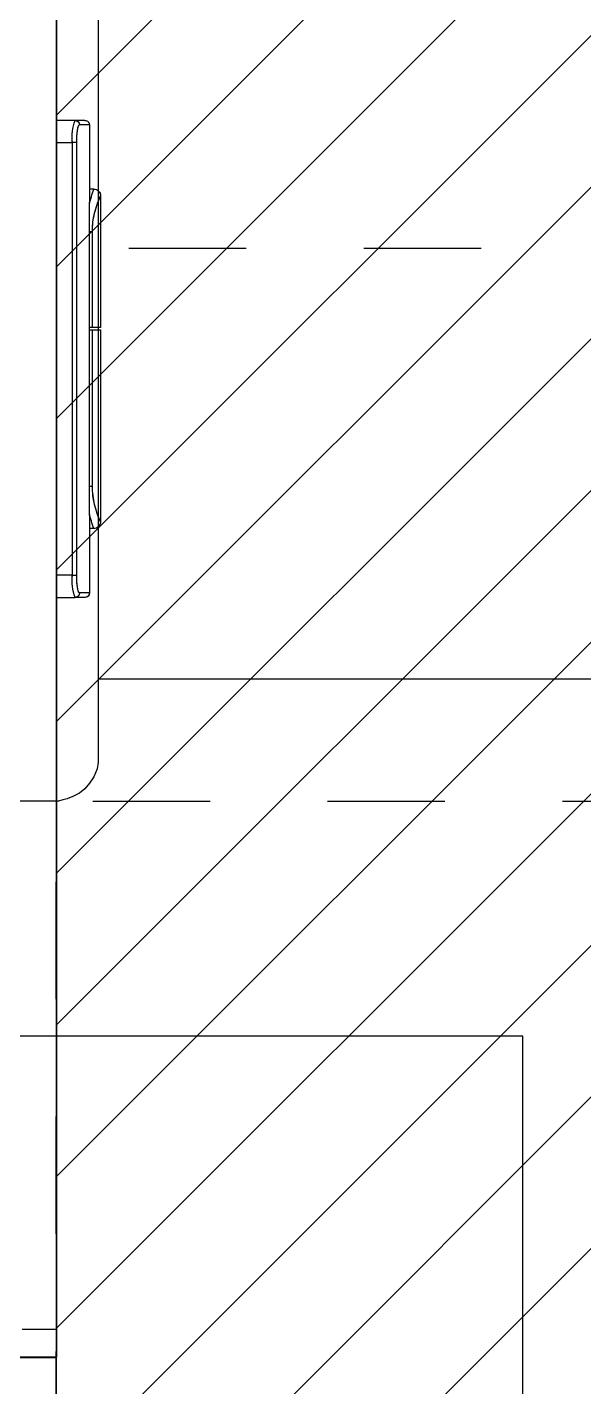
# Model space of a CAD drawing. Header units: centimetres. Extents: x -58072 to 12532, y -30603 to 6224.
# Drawn here: x 9915.5 to 9940.6, y 4043.1 to 4104.4 of the extents above; entities that cross this region are included whole.
import ezdxf

# ---------------------------------------------------------------- set-up
doc = ezdxf.new("R2010")
doc.units = ezdxf.units.CM
doc.linetypes.add('Style de ligne -1', pattern=[0.41664, 0.20828, -0.20836])
doc.linetypes.add('VW-01', pattern=[0.41656, 0.20828, -0.20828])
for name, color, linetype in [('B Aménagement intérieur', 252, 'Continuous'), ('B Faux plafonds', 252, 'Continuous'), ('B Faux plafonds_Hatch', 9, 'Continuous'), ('B Général', 252, 'Continuous'), ('C ANNOTATIONS-prestations', 252, 'Continuous'), ('D SURFACES-shab', 252, 'Continuous'), ('F REMPLISSAGE-vert foncé', 252, 'Continuous'), ('MTI900_Alu', 252, 'Continuous'), ('prlm-CHAUFF', 4, 'Continuous'), ('prlm-VMC', 93, 'Continuous')]:
    doc.layers.add(name, color=color, linetype=linetype)
doc.layers.get('prlm-CHAUFF').off()

# ---------------------------------------------------------------- blocks, each defined once
blk = doc.blocks.new('B 60.200_wc-2')
at = {"layer": 'B Général', "linetype": 'Continuous'}
for p, q in [((25, -20.1), (25, 0)), ((19.5, -44.2), (19.5, -21.9))]:
    blk.add_line(p, q, dxfattribs=at)
at = {"layer": 'B Général', "linetype": 'Continuous', "flags": 128}
blk.add_lwpolyline([(-25, -20.1), (-24.9, -20.6), (-24.75, -20.9), (-24.55, -21.2), (-24.3, -21.45), (-23.9, -21.7), (-23.4, -21.85), (-23.15, -21.9), (23.25, -21.9), (23.55, -21.85), (23.9, -21.7), (24.2, -21.5), (24.45, -21.3), (24.65, -21.05), (24.8, -20.75), (24.9, -20.5), (24.95, -20.3), (25, -20.1)], dxfattribs=at)
blk = doc.blocks.new('B 60.Groupe-2-1')
at = {"layer": 'B Général', "linetype": 'Style de ligne -1', "ltscale": 25.4, "flags": 128}
blk.add_lwpolyline([(-35.4, 7.6), (35.6, 7.6), (35.6, -32.4), (-35.4, -32.4)], close=True, dxfattribs=at)
at = {"layer": 'B Général', "xscale": -1, "rotation": 270}
blk.add_blockref('B 60.200_wc-2', (35.5, 7.5), dxfattribs=at)
blk = doc.blocks.new('B 60.WC-plan-PMR')
at = {"layer": 'B Général', "linetype": 'Style de ligne -1', "ltscale": 25.4, "flags": 128}
blk.add_lwpolyline([(-114.5, 112.5), (15.5, 112.5), (15.5, 32.5), (-114.5, 32.5)], close=True, dxfattribs=at)
at = {"layer": 'B Général'}
blk.add_blockref('B 60.Groupe-2-1', (0, 0), dxfattribs=at)
blk = doc.blocks.new('B 60.Groupe-29-1')
at = {"layer": 'B Faux plafonds_Hatch', "linetype": 'Continuous'}
h = blk.add_hatch(dxfattribs=at)
h.set_pattern_fill('F_P__SOFFITE', color=256, style=0, pattern_type=2)
h.set_pattern_definition([(45, (0, 0.2205), (-3.5277778, 3.3072917), [])])
h.paths.add_polyline_path([(10331, 4134.426), (10193.484, 4134.426), (10193.484, 4134.422), (9916.808, 4134.419), (9916.808, 3956.316), (10188.484, 3956.316), (10188.484, 3974.422), (10415.178, 3974.422), (10415.178, 4004.412), (10487.178, 4004.412), (10487.178, 3974.422), (10547.178, 3974.422), (10547.178, 4134.426), (10331, 4134.424)])
h.paths.add_polyline_path([(10188.484, 4134.352), (10262.178, 4134.352), (10262.178, 4069.398), (10188.484, 4069.398)])
at = {"layer": 'B Faux plafonds', "linetype": 'VW-01', "ltscale": 25.4, "flags": 128}
blk.add_lwpolyline([(10331, 4134.426), (10193.484, 4134.426), (10193.484, 4134.422), (9916.808, 4134.419), (9916.808, 3956.316), (10188.484, 3956.316), (10188.484, 3974.422), (10415.178, 3974.422), (10415.178, 4004.412), (10487.178, 4004.412), (10487.178, 3974.422), (10547.178, 3974.422), (10547.178, 4134.426), (10331, 4134.424)], close=True, dxfattribs=at)
at = {"layer": 'D SURFACES-shab', "lineweight": 18, "flags": 128}
blk.add_lwpolyline([(9828.484, 3956.316), (10094.973, 3956.316), (10188.484, 3956.578), (10188.484, 4134.352), (9916.808, 4134.352), (9916.808, 4037.38), (9828.484, 4037.38)], close=True, dxfattribs=at)
at = {"layer": 'B Général', "rotation": 180}
blk.add_blockref('B 60.WC-plan-PMR', (9932.308, 4101.979), dxfattribs=at)
blk = doc.blocks.new('B 60.G 100_80')
at = {"layer": 'B Général', "linetype": 'Continuous'}
for p, q in [((48.52, 43.75), (48.52, -43.75)), ((49.353, 10.75), (48.52, 10.75)), ((49.8, 10.75), (49.353, 10.75)), ((50, 10.55), (49.551, 10.55)), ((50, 10.55), (50, 7.06)), ((48.52, 9.75), (49.23, 9.75)), ((49.23, 9.75), (49.23, -9.75)), ((49.428, 9.75), (49.23, 9.75)), ((49.428, -9.75), (49.428, 9.75)), ((50.2, 7.65), (50, 7.65)), ((50.5, 7.35), (50.5, 7.35)), ((50.5, 7.35), (50.5, 1.416)), ((49.997, -5.76), (49.997, 5.76)), ((49.997, 5.74), (50.134, 5.74)), ((50.134, 1.416), (50.134, 5.74)), ((50.134, 1.416), (49.997, 1.416)), ((49.997, 1.307), (50.134, 1.307)), ((50.5, 1.416), (50.134, 1.416)), ((50.134, -5.74), (50.134, 1.307)), ((50.134, 1.307), (50.5, 1.307)), ((50.5, 1.307), (50.5, -7.35)), ((49.997, -5.74), (50.134, -5.74)), ((50, -7.037), (50, -10.55)), ((50.5, -7.35), (50.5, -7.35)), ((50.2, -7.65), (50, -7.65)), ((49.23, -9.75), (48.52, -9.75)), ((49.23, -9.75), (49.428, -9.75)), ((48.52, -10.75), (49.353, -10.75)), ((49.8, -10.75), (49.353, -10.75)), ((50, -10.55), (49.551, -10.55))]:
    blk.add_line(p, q, dxfattribs=at)
at = {"layer": 'B Général', "linetype": 'Continuous', "flags": 128}
blk.add_lwpolyline([(9.5, -45), (9.5, 45), (48.52, 45), (48.52, -45)], close=True, dxfattribs=at)
for points in [[(49.23, 9.75, -0.052931), (49.238, 10.257, -0.052931), (49.353, 10.75)], [(49.8, 10.75, -0.198912), (49.941, 10.691, -0.198912), (50, 10.55)], [(49.998, 6.954, -0.015616), (50.088, 7.305, -0.015616), (50.2, 7.65)], [(50.2, 7.65, -0.198912), (50.412, 7.562, -0.198912), (50.5, 7.35)], [(50.134, 5.74, -0.052763), (50.232, 6.564, -0.052763), (50.5, 7.35)], [(50, -7.055), (50, -7.051, -0.000336), (49.997, -5.769), (49.997, -5.76)], [(50.5, -7.35, -0.052495), (50.232, -6.564, -0.052495), (50.134, -5.74)], [(50.2, -7.65, -0.015662), (50.088, -7.305, -0.015662), (49.998, -6.954)], [(50.5, -7.35, -0.198912), (50.412, -7.562, -0.198912), (50.2, -7.65)], [(49.353, -10.75, -0.057305), (49.234, -10.257, -0.057305), (49.23, -9.75)], [(50, -10.55, -0.198912), (49.941, -10.691, -0.198912), (49.8, -10.75)]]:
    blk.add_lwpolyline(points, format="xyb", dxfattribs=at)
blk.add_lwpolyline([(49.997, 5.76), (50, 7.067), (50, 7.068)], dxfattribs=at)
at = {"layer": 'B Général', "linetype": 'Continuous'}
for points, knots in [([(49.353, 10.75), (49.355, 10.75), (49.382, 10.75), (49.428, 10.736), (49.462, 10.717), (49.488, 10.698), (49.509, 10.674), (49.527, 10.647), (49.539, 10.619), (49.55, 10.579), (49.551, 10.554), (49.551, 10.552), (49.551, 10.55)], [0, 0, 0, 1, 2, 3, 4, 5, 6, 7, 8, 9, 9, 10, 10, 10]), ([(49.428, 9.75), (49.426, 10.038), (49.478, 10.413), (49.517, 10.522), (49.54, 10.549), (49.55, 10.55), (49.551, 10.55), (49.551, 10.55)], [0, 0, 0, 1, 2, 3, 4, 4, 5, 5, 5]), ([(49.551, -10.55), (49.517, -10.533), (49.484, -10.424), (49.425, -10.055), (49.428, -9.753), (49.428, -9.752), (49.428, -9.75)], [0, 0, 0, 1, 2, 3, 3, 4, 4, 4]), ([(49.551, -10.55), (49.551, -10.552), (49.55, -10.579), (49.537, -10.626), (49.518, -10.661), (49.499, -10.686), (49.475, -10.708), (49.449, -10.726), (49.421, -10.738), (49.382, -10.749), (49.356, -10.75), (49.355, -10.75), (49.353, -10.75)], [0, 0, 0, 1, 2, 3, 4, 5, 6, 7, 8, 9, 9, 10, 10, 10])]:
    blk.add_open_spline(points, degree=2, knots=knots, dxfattribs=at)
at = {"layer": 'C ANNOTATIONS-prestations'}
for p, q in [((47.42, -43.75), (46.97, -43.75)), ((48.52, -43.75), (47.42, -43.75))]:
    blk.add_line(p, q, dxfattribs=at)
blk = doc.blocks.new('B 70.MTI900_Alu_390')
at = {"layer": 'MTI900_Alu', "color": 1, "linetype": 'Continuous'}
for p, q in [((4.375, -3.792), (4.375, -3.747)), ((4.375, -3.902), (4.375, -3.792)), ((-4.375, -3.902), (4.375, -3.902)), ((-1.075, -3.9853), (-1.075, -3.902)), ((-0.975, -3.902), (-0.975, -3.973)), ((0.975, -3.973), (0.975, -3.902)), ((1.075, -3.902), (1.075, -3.9853)), ((-0.975, -3.973), (0.975, -3.973)), ((-0.975, -3.9928), (-0.975, -3.973)), ((0.975, -3.973), (0.975, -3.9928)), ((-1.075, -4.03), (-1.075, -3.9853)), ((-1.055, -4.05), (-1.055, -4.0051)), ((0.975, -3.9928), (-0.975, -3.9928)), ((1.055, -4.05), (1.055, -4.0051)), ((1.075, -4.03), (1.075, -3.9853)), ((-1.055, -4.05), (-0.706, -4.05)), ((-0.765, -4.07), (-0.765, -4.05)), ((-0.735, -4.1), (-0.735, -4.1)), ((-0.735, -4.1), (-0.1416, -4.1)), ((0.576, -4.0497), (-0.576, -4.0497)), ((-0.574, -4.0497), (-0.574, -4.0634)), ((-0.1416, -4.0634), (-0.574, -4.0634)), ((-0.1416, -4.0634), (-0.1416, -4.0497)), ((-0.1416, -4.1), (-0.1416, -4.0634)), ((-0.1307, -4.0497), (-0.1307, -4.0634)), ((0.574, -4.0634), (-0.1307, -4.0634)), ((-0.1307, -4.0634), (-0.1307, -4.1)), ((-0.1307, -4.1), (0.735, -4.1)), ((0.574, -4.0497), (0.574, -4.0634)), ((0.7037, -4.05), (1.055, -4.05)), ((0.735, -4.1), (0.735, -4.1)), ((0.765, -4.07), (0.765, -4.05))]:
    blk.add_line(p, q, dxfattribs=at)
for centre, radius, start, end in [((-0.9965, -4.212), 0.2399, 84.86995, 109.10907), ((0.9987, -4.1937), 0.2219, 69.89148, 96.1295), ((-1.055, -4.03), 0.02, 180, 270), ((1.055, -4.03), 0.02, 270, 0), ((-0.5689, -4.6164), 0.5805, 102.58374, 109.74123), ((-0.735, -4.07), 0.03, 180, 270), ((-0.5689, -4.4578), 0.3944, 90.7355, 114.8981), ((0.5685, -4.4598), 0.3964, 65.16337, 89.20304), ((0.5693, -4.6145), 0.5786, 70.22595, 77.40425), ((0.735, -4.07), 0.03, 270, 0)]:
    blk.add_arc(centre, radius, start, end, dxfattribs=at)
for centre, major_axis, start_param, end_param in [((-1.055, -3.9853), (0.02, 0), 3.141593, 4.712389), ((1.055, -3.9853), (-0.02, 0), 1.570796, 3.141593)]:
    blk.add_ellipse(centre, major_axis=major_axis, ratio=0.989815, start_param=start_param, end_param=end_param, dxfattribs=at)
for points, knots in [([(-0.975, -3.9928), (-0.9803, -3.9928), (-0.9856, -3.9929), (-0.996, -3.9932), (-1.0011, -3.9934), (-1.0083, -3.9939), (-1.0107, -3.9941), (-1.0153, -3.9945), (-1.0176, -3.9947), (-1.0241, -3.9955), (-1.0281, -3.996), (-1.0355, -3.9972), (-1.0388, -3.9978), (-1.0446, -3.9991), (-1.047, -3.9998), (-1.05, -4.0009), (-1.0509, -4.0013), (-1.0524, -4.0021), (-1.053, -4.0024), (-1.0545, -4.0036), (-1.055, -4.0043), (-1.055, -4.0051)], [0, 0, 0, 0, 0.125, 0.125, 0.25, 0.25, 0.3125, 0.3125, 0.375, 0.375, 0.5, 0.5, 0.625, 0.625, 0.75, 0.75, 0.8125, 0.8125, 0.875, 0.875, 1, 1, 1, 1]), ([(1.055, -4.0051), (1.055, -4.0043), (1.0545, -4.0036), (1.053, -4.0024), (1.0523, -4.002), (1.0508, -4.0013), (1.0491, -4.0006), (1.0469, -3.9998), (1.0444, -3.9991), (1.0431, -3.9988), (1.0387, -3.9978), (1.0354, -3.9971), (1.0299, -3.9963), (1.028, -3.996), (1.0239, -3.9955), (1.0218, -3.9952), (1.0153, -3.9945), (1.0107, -3.9941), (1.0034, -3.9936), (1.0009, -3.9935), (0.9958, -3.9932), (0.9933, -3.9931), (0.9856, -3.9929), (0.9803, -3.9928), (0.975, -3.9928)], [0, 0, 0, 0, 0.125, 0.125, 0.1875, 0.1875, 0.25, 0.3125, 0.3125, 0.375, 0.375, 0.5, 0.5, 0.5625, 0.5625, 0.625, 0.625, 0.75, 0.75, 0.8125, 0.8125, 0.875, 0.875, 1, 1, 1, 1]), ([(-0.576, -4.0497), (-0.5891, -4.0497), (-0.6021, -4.0497), (-0.6211, -4.0498), (-0.6274, -4.0498), (-0.6399, -4.0498), (-0.6461, -4.0498), (-0.6642, -4.0499), (-0.6756, -4.0499), (-0.6918, -4.05), (-0.6971, -4.05), (-0.7038, -4.05), (-0.7053, -4.05), (-0.7068, -4.05)], [0, 0, 0, 0, 0.125, 0.125, 0.1875, 0.1875, 0.25, 0.25, 0.375, 0.375, 0.4375, 0.4375, 0.4568651, 0.4568651, 0.4568651, 0.4568651]), ([(0.7055, -4.05), (0.6995, -4.05), (0.6933, -4.05), (0.6813, -4.05), (0.6756, -4.0499), (0.6642, -4.0499), (0.6524, -4.0499), (0.6402, -4.0498), (0.6278, -4.0498), (0.6214, -4.0498), (0.6021, -4.0497), (0.5891, -4.0497), (0.576, -4.0497)], [0.5494968, 0.5494968, 0.5494968, 0.5494968, 0.625, 0.625, 0.6875, 0.6875, 0.75, 0.8125, 0.8125, 0.875, 0.875, 1, 1, 1, 1])]:
    blk.add_open_spline(points, degree=3, knots=knots, dxfattribs=at)

msp = doc.modelspace()

# ---------------------------------------------------------------- linework, layer by layer
at = {"layer": 'B Aménagement intérieur', "linetype": 'Continuous'}
for q in [(9877.808, 4044.38), (9916.808, 4037.38)]:
    msp.add_line((9916.808, 4044.38), q, dxfattribs=at)
at = {"layer": 'F REMPLISSAGE-vert foncé', "linetype": 'Continuous'}
msp.add_line((9916.808, 4044.38), (9877.808, 4044.38), dxfattribs=at)
at = {"layer": 'prlm-VMC'}
msp.add_lwpolyline([(9937.846, 3951.316), (9937.846, 4058.878), (9865, 4058.878)], dxfattribs=at)

# ---------------------------------------------------------------- block references
at = {"layer": 'B Aménagement intérieur'}
for name, p in [('B 60.Groupe-29-1', (0, 0)), ('B 60.G 100_80', (9868.308, 4089.409))]:
    msp.add_blockref(name, p, dxfattribs=at)
at = {"layer": 'prlm-CHAUFF', "xscale": -9.999999999999975, "yscale": 9.999999999999975, "zscale": 9.999999999999975, "rotation": 90.00011533977086}
msp.add_blockref('B 70.MTI900_Alu_390', (9877.808, 4089.409), dxfattribs=at)

doc.saveas('drawing.dxf')
